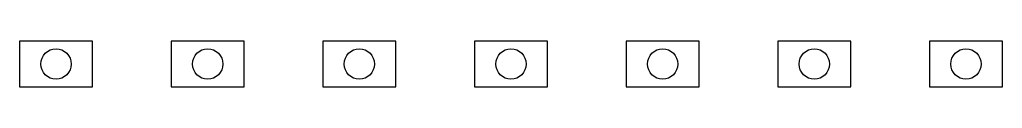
# Model space of a CAD drawing. Header units: inches. Extents: x 952 to 2248, y -30 to 30.
import ezdxf

# ---------------------------------------------------------------- set-up
doc = ezdxf.new("R2010")
doc.units = ezdxf.units.IN
doc.header["$MEASUREMENT"] = 0

msp = doc.modelspace()

# ---------------------------------------------------------------- linework, layer by layer
for points in [[(952, -30), (1048, -30), (1048, 30), (952, 30)], [(1152, -30), (1248, -30), (1248, 30), (1152, 30)], [(1352, -30), (1448, -30), (1448, 30), (1352, 30)], [(1552, -30), (1648, -30), (1648, 30), (1552, 30)], [(1752, -30), (1848, -30), (1848, 30), (1752, 30)], [(1952, -30), (2048, -30), (2048, 30), (1952, 30)], [(2152, -30), (2248, -30), (2248, 30), (2152, 30)]]:
    msp.add_lwpolyline(points, close=True)
for centre in [(1000, 0), (1200, 0), (1400, 0), (1600, 0), (1800, 0), (2000, 0), (2200, 0)]:
    msp.add_circle(centre, 20)

doc.saveas('drawing.dxf')
